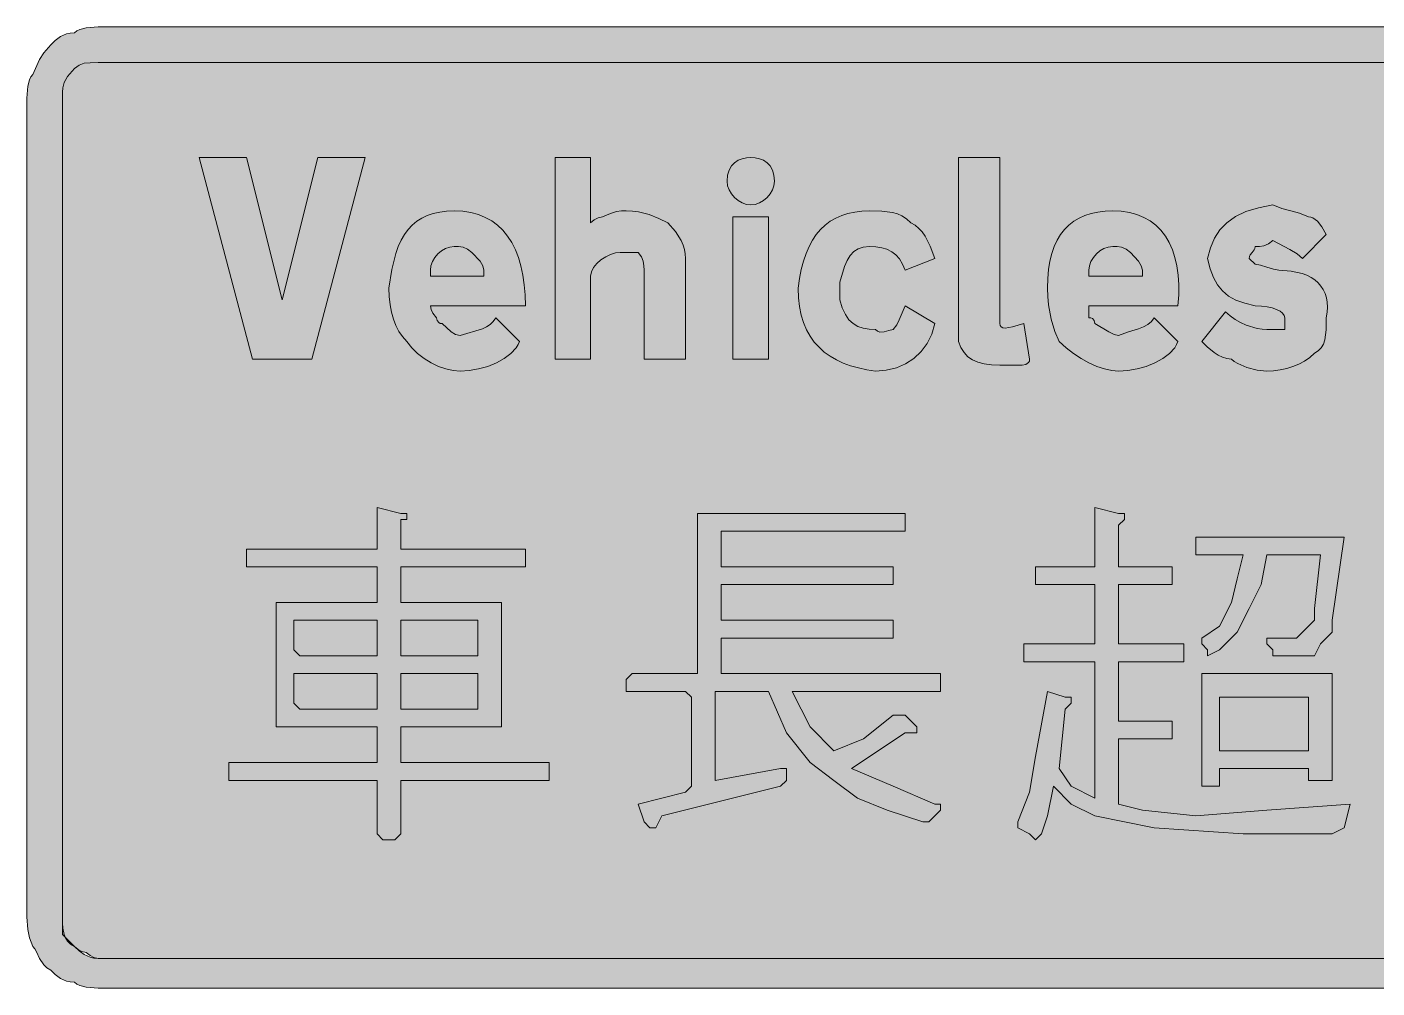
# Model space of a CAD drawing. Header units: metres. Extents: x 10 to 556, y 38 to 233.
# Drawn here: x 9.9 to 282.9, y 38.4 to 232.8 of the extents above; entities that cross this region are included whole.
import ezdxf

# ---------------------------------------------------------------- set-up
doc = ezdxf.new("R2010")
doc.units = ezdxf.units.M
doc.layers.add('FILL_BLACK_000000', color=7, linetype='Continuous', true_color=0x000000)
doc.layers.add('FILL_WHITE_FFFFFF', color=7, linetype='Continuous', true_color=0xffffff)

msp = doc.modelspace()

# ---------------------------------------------------------------- hatches: boundary and pattern name
at = {"layer": 'FILL_BLACK_000000', "true_color": 0x000000}
h = msp.add_hatch(color=7, dxfattribs=at)
h.dxf.hatch_style = 1
h.paths.add_polyline_path([(542.82, 232.74), (544.17, 232.57), (545.52, 232.29), (546.87, 231.9), (548.22, 231.39), (549.57, 230.77), (552.27, 229.2), (553.85, 226.5), (554.46, 225.15), (554.97, 223.8), (555.36, 222.45), (555.65, 221.1), (555.81, 219.75), (555.87, 218.4), (555.87, 52.8), (555.87, 46.8), (554.97, 45.71), (554.07, 44.4), (553.17, 43.09), (552.27, 42), (551.18, 41.12), (549.87, 40.35), (548.56, 39.81), (547.47, 39.6), (545.69, 38.91), (544.02, 38.55), (541.47, 38.4), (24.27, 38.4), (21.87, 38.55), (20.56, 38.91), (19.97, 39.2), (19.47, 39.6), (18.62, 39.65), (17.88, 39.81), (16.62, 40.35), (15.59, 41.12), (14.67, 42), (13.88, 42.5), (13.26, 43.09), (12.42, 44.4), (11.8, 45.71), (11.47, 46.3), (11.07, 46.8), (10.38, 48.58), (10.02, 50.25), (9.87, 52.8), (9.87, 218.4), (10.02, 220.8), (10.38, 222.11), (10.67, 222.7), (11.07, 223.2), (12.42, 226.2), (13.26, 227.59), (14.67, 229.2), (15.59, 230.08), (16.62, 230.85), (17.88, 231.39), (18.62, 231.55), (19.47, 231.6), (19.97, 232), (20.56, 232.29), (21.87, 232.65), (24.27, 232.8), (541.47, 232.8), (542.82, 232.74)])
h.paths.add_polyline_path([(21.42, 225.45), (20.39, 225.09), (19.47, 224.4), (18.08, 222.81), (17.37, 221.55), (17.11, 220.52), (17.07, 219.6), (17.07, 51.6), (17.11, 50.51), (17.37, 49.2), (17.66, 48.53), (18.08, 47.89), (18.68, 47.3), (19.47, 46.8), (20.39, 45.92), (21.42, 45.15), (22.68, 44.61), (23.42, 44.45), (24.27, 44.4), (542.67, 44.4), (543.76, 44.61), (545.07, 45.15), (546.38, 45.92), (547.47, 46.8), (548.35, 47.89), (549.12, 49.2), (549.66, 50.51), (549.87, 51.6), (549.87, 219.6), (549.27, 220.35), (548.86, 221.12), (548.67, 222), (548.07, 222.75), (547.66, 223.52), (547.47, 224.4), (547.07, 224.45), (546.76, 224.59), (546.27, 225), (545.78, 225.41), (545.47, 225.55), (545.07, 225.6), (542.67, 225.6), (24.27, 225.6), (22.68, 225.58), (21.42, 225.45)], flags=16)
h = msp.add_hatch(color=7, dxfattribs=at)
h.dxf.hatch_style = 1
h.paths.add_polyline_path([(61.47, 165.6), (55.47, 165.6), (44.67, 206.4), (54.27, 206.4), (61.47, 177.6), (68.67, 206.4), (78.27, 206.4), (67.47, 165.6), (61.47, 165.6)])
h = msp.add_hatch(color=7, dxfattribs=at)
h.dxf.hatch_style = 1
h.paths.add_polyline_path([(123.87, 165.6), (116.67, 165.6), (116.67, 206.4), (123.87, 206.4), (123.87, 193.2), (124.62, 193.8), (125.39, 194.21), (126.27, 194.4), (127.86, 195.09), (129.12, 195.45), (130.15, 195.58), (131.07, 195.6), (132.37, 195.55), (133.56, 195.39), (135.72, 194.85), (137.65, 194.08), (139.47, 193.2), (141.05, 191.4), (142.17, 189.6), (142.56, 188.7), (142.85, 187.8), (143.01, 186.9), (143.07, 186), (143.07, 165.6), (134.67, 165.6), (134.67, 183.6), (134.65, 184.5), (134.52, 185.4), (134.16, 186.3), (133.47, 187.2), (129.87, 187.2), (128.92, 187.09), (127.92, 186.79), (126.92, 186.31), (125.97, 185.7), (125.14, 184.97), (124.47, 184.16), (124.03, 183.3), (123.87, 182.4), (123.87, 165.6)])
h = msp.add_hatch(color=7, dxfattribs=at)
h.dxf.hatch_style = 1
h.paths.add_polyline_path([(160.96, 200.7), (160.66, 199.84), (160.18, 199.03), (159.57, 198.3), (158.84, 197.69), (158.03, 197.21), (157.17, 196.91), (156.27, 196.8), (155.37, 196.91), (154.51, 197.21), (153.7, 197.69), (152.97, 198.3), (152.36, 199.03), (151.88, 199.84), (151.58, 200.7), (151.47, 201.6), (151.58, 202.84), (151.88, 203.87), (152.36, 204.7), (152.97, 205.35), (153.7, 205.83), (154.51, 206.16), (155.37, 206.34), (156.27, 206.4), (157.17, 206.34), (158.03, 206.16), (158.84, 205.83), (159.57, 205.35), (160.18, 204.7), (160.66, 203.87), (160.96, 202.84), (161.07, 201.6), (160.96, 200.7)])
h = msp.add_hatch(color=7, dxfattribs=at)
h.dxf.hatch_style = 1
h.paths.add_polyline_path([(212.67, 165.6), (212.62, 165.2), (212.46, 164.91), (211.92, 164.55), (211.15, 164.42), (210.27, 164.4), (206.67, 164.4), (204.98, 164.46), (203.5, 164.64), (202.22, 164.97), (201.12, 165.45), (200.19, 166.1), (199.41, 166.93), (198.78, 167.96), (198.27, 169.2), (198.27, 170.4), (198.27, 171.6), (198.27, 206.4), (206.67, 206.4), (206.67, 174), (206.67, 172.8), (206.73, 172.41), (206.91, 172.12), (207.24, 171.96), (207.72, 171.9), (209.2, 172.12), (211.47, 172.8), (212.67, 165.6)])
h = msp.add_hatch(color=7, dxfattribs=at)
h.dxf.hatch_style = 1
h.paths.add_polyline_path([(258.27, 184.8), (259.36, 184.61), (260.67, 184.2), (261.98, 183.79), (263.07, 183.6), (265.6, 183.43), (267.78, 182.94), (268.73, 182.58), (269.59, 182.14), (270.35, 181.63), (271.02, 181.05), (271.59, 180.4), (272.06, 179.67), (272.43, 178.89), (272.69, 178.03), (272.85, 177.11), (272.9, 176.14), (272.84, 175.1), (272.67, 174), (272.63, 171.52), (272.37, 169.5), (272.08, 168.66), (271.66, 167.92), (271.06, 167.31), (270.27, 166.8), (269.32, 165.96), (268.26, 165.22), (267.13, 164.61), (265.92, 164.1), (264.66, 163.71), (263.35, 163.42), (262.02, 163.26), (260.67, 163.2), (258.7, 163.41), (256.62, 163.95), (254.76, 164.72), (254.03, 165.15), (253.47, 165.6), (252.57, 165.71), (251.69, 165.99), (250.83, 166.42), (250.02, 166.95), (248.58, 168.13), (247.47, 169.2), (252.27, 175.2), (253.22, 174.36), (254.26, 173.62), (255.35, 173.01), (256.47, 172.5), (258.68, 171.82), (259.72, 171.66), (260.67, 171.6), (264.27, 171.6), (264.27, 174), (264.16, 174.45), (263.84, 174.88), (263.32, 175.29), (262.62, 175.65), (261.75, 175.96), (260.73, 176.19), (259.56, 176.35), (258.27, 176.4), (256.18, 176.91), (254.41, 177.56), (252.91, 178.38), (251.67, 179.4), (250.65, 180.64), (249.83, 182.14), (249.18, 183.91), (248.67, 186), (249.24, 188.14), (250.06, 190.05), (251.16, 191.74), (252.57, 193.2), (254.32, 194.44), (256.43, 195.45), (258.94, 196.24), (261.87, 196.8), (263.67, 196.09), (265.47, 195.6), (267.27, 195.11), (269.07, 194.4), (269.52, 194.34), (269.97, 194.17), (270.87, 193.5), (271.77, 192.37), (272.67, 190.8), (267.87, 186), (266.76, 186.9), (265.32, 187.8), (261.87, 189.6), (260.97, 188.91), (260.07, 188.55), (259.17, 188.42), (258.27, 188.4), (258.22, 188), (258.08, 187.69), (257.67, 187.2), (257.26, 186.71), (257.12, 186.4), (257.07, 186), (258.27, 184.8)])
h = msp.add_hatch(color=7, dxfattribs=at)
h.dxf.hatch_style = 1
h.paths.add_polyline_path([(109.19, 168.54), (108.81, 167.91), (107.76, 166.74), (106.41, 165.72), (104.82, 164.85), (103.06, 164.15), (101.2, 163.63), (99.31, 163.31), (97.47, 163.2), (96.07, 163.31), (94.6, 163.63), (93.1, 164.15), (91.62, 164.85), (90.19, 165.72), (88.86, 166.74), (87.68, 167.91), (86.67, 169.2), (85.83, 170.16), (85.1, 171.22), (84.48, 172.41), (83.97, 173.7), (83.58, 175.11), (83.3, 176.62), (83.13, 178.26), (83.07, 180), (83.64, 183.77), (84.46, 186.99), (84.97, 188.4), (85.56, 189.68), (86.22, 190.83), (86.97, 191.85), (87.8, 192.74), (88.72, 193.51), (89.73, 194.16), (90.83, 194.68), (92.04, 195.09), (93.34, 195.37), (94.75, 195.54), (96.27, 195.6), (98.01, 195.52), (99.65, 195.27), (101.16, 194.86), (102.57, 194.29), (103.86, 193.56), (105.05, 192.69), (106.11, 191.67), (107.07, 190.5), (107.91, 189.19), (108.65, 187.75), (109.26, 186.17), (109.77, 184.46), (110.16, 182.63), (110.45, 180.67), (110.61, 178.59), (110.67, 176.4), (91.47, 176.4), (91.62, 175.65), (91.98, 174.88), (92.67, 174), (92.82, 173.4), (93.18, 172.99), (93.47, 172.85), (93.87, 172.8), (95.67, 171.15), (96.57, 170.61), (97.47, 170.4), (101.97, 171.75), (102.81, 172.12), (103.55, 172.59), (104.16, 173.21), (104.67, 174), (109.47, 169.2), (109.19, 168.54)])
h.paths.add_polyline_path([(94.51, 187.99), (93.7, 187.51), (92.97, 186.9), (92.36, 186.17), (91.88, 185.36), (91.58, 184.5), (91.47, 183.6), (91.47, 182.4), (102.27, 182.4), (102.27, 183.6), (102.06, 184.5), (101.52, 185.4), (99.87, 187.2), (98.97, 187.89), (98.07, 188.25), (97.17, 188.38), (96.27, 188.4), (95.37, 188.29), (94.51, 187.99)], flags=16)
h = msp.add_hatch(color=7, dxfattribs=at)
h.dxf.hatch_style = 1
h.paths.add_polyline_path([(152.67, 194.4), (159.87, 194.4), (159.87, 165.6), (152.67, 165.6), (152.67, 194.4)])
h = msp.add_hatch(color=7, dxfattribs=at)
h.dxf.hatch_style = 1
h.paths.add_polyline_path([(186.96, 184.84), (186.35, 185.87), (185.61, 186.7), (184.77, 187.35), (183.81, 187.83), (182.75, 188.16), (181.56, 188.34), (180.27, 188.4), (179.03, 188.29), (177.98, 187.95), (177.11, 187.39), (176.37, 186.6), (175.75, 185.59), (175.21, 184.35), (174.27, 181.2), (174.27, 180), (174.27, 177.6), (174.78, 175.96), (175.4, 174.64), (176.13, 173.59), (176.97, 172.8), (177.93, 172.23), (179, 171.86), (180.18, 171.66), (181.47, 171.6), (181.92, 171.26), (182.37, 171.09), (183.27, 171.15), (184.17, 171.43), (185.07, 171.6), (185.78, 172.52), (186.27, 173.55), (187.47, 176.4), (193.47, 172.8), (192.86, 170.66), (191.93, 168.77), (190.73, 167.13), (189.27, 165.75), (187.59, 164.66), (185.71, 163.86), (183.66, 163.37), (181.47, 163.2), (179.71, 163.47), (178.04, 163.82), (176.47, 164.27), (174.98, 164.81), (173.6, 165.45), (172.32, 166.2), (171.14, 167.04), (170.07, 168), (169.11, 169.07), (168.27, 170.25), (167.55, 171.56), (166.96, 172.99), (166.49, 174.54), (166.15, 176.23), (165.94, 178.04), (165.87, 180), (166.14, 181.95), (166.49, 183.77), (166.92, 185.45), (167.45, 186.99), (168.05, 188.4), (168.74, 189.68), (169.51, 190.83), (170.37, 191.85), (171.31, 192.74), (172.34, 193.51), (173.45, 194.16), (174.65, 194.68), (175.92, 195.09), (177.29, 195.37), (178.74, 195.54), (180.27, 195.6), (182.76, 195.56), (184.92, 195.3), (185.91, 195.01), (186.85, 194.59), (187.77, 193.99), (188.67, 193.2), (189.52, 192.69), (190.26, 192.07), (190.93, 191.34), (191.52, 190.5), (192.55, 188.47), (193.47, 186), (187.47, 183.6), (186.96, 184.84)])
h = msp.add_hatch(color=7, dxfattribs=at)
h.dxf.hatch_style = 1
h.paths.add_polyline_path([(242.39, 168.54), (242.01, 167.91), (240.96, 166.74), (239.61, 165.72), (238.02, 164.85), (236.26, 164.15), (234.4, 163.63), (232.51, 163.31), (230.67, 163.2), (229.27, 163.31), (227.78, 163.63), (226.24, 164.15), (224.67, 164.85), (223.1, 165.72), (221.56, 166.74), (220.07, 167.91), (218.67, 169.2), (217.79, 171.22), (217.02, 173.7), (216.48, 176.62), (216.32, 178.26), (216.27, 180), (216.33, 181.95), (216.49, 183.77), (216.77, 185.45), (217.15, 186.99), (217.64, 188.4), (218.23, 189.68), (218.93, 190.83), (219.72, 191.85), (220.61, 192.74), (221.6, 193.51), (222.69, 194.16), (223.86, 194.68), (225.13, 195.09), (226.49, 195.37), (227.94, 195.54), (229.47, 195.6), (231.21, 195.52), (232.84, 195.27), (234.36, 194.86), (235.75, 194.29), (237.03, 193.56), (238.18, 192.69), (239.21, 191.67), (240.12, 190.5), (240.9, 189.19), (241.55, 187.75), (242.07, 186.17), (242.46, 184.46), (242.72, 182.63), (242.84, 180.67), (242.82, 178.59), (242.67, 176.4), (224.67, 176.4), (224.67, 174), (225.07, 173.95), (225.36, 173.81), (225.72, 173.4), (225.87, 172.8), (228.72, 171.15), (229.75, 170.61), (230.67, 170.4), (232.64, 171.13), (234.72, 171.75), (235.7, 172.12), (236.58, 172.59), (237.31, 173.21), (237.87, 174), (242.67, 169.2), (242.39, 168.54)])
h.paths.add_polyline_path([(227.71, 187.99), (226.9, 187.51), (226.17, 186.9), (225.56, 186.17), (225.08, 185.36), (224.78, 184.5), (224.67, 183.6), (224.67, 182.4), (235.47, 182.4), (235.47, 183.6), (235.26, 184.5), (234.72, 185.4), (233.07, 187.2), (232.17, 187.89), (231.27, 188.25), (230.37, 188.38), (229.47, 188.4), (228.57, 188.29), (227.71, 187.99)], flags=16)
h = msp.add_hatch(color=7, dxfattribs=at)
h.dxf.hatch_style = 1
h.paths.add_polyline_path([(80.67, 116.4), (80.67, 117.6), (80.67, 122.4), (80.67, 123.6), (55.47, 123.6), (54.27, 123.6), (54.27, 127.2), (55.47, 127.2), (80.67, 127.2), (80.67, 135.6), (85.47, 134.4), (86.67, 134.4), (86.67, 133.2), (85.47, 133.2), (85.47, 127.2), (110.67, 127.2), (110.67, 123.6), (85.47, 123.6), (85.47, 122.4), (85.47, 117.6), (85.47, 116.4), (105.87, 116.4), (105.87, 92.4), (105.87, 91.2), (85.47, 91.2), (85.47, 84), (114.27, 84), (115.47, 84), (115.47, 80.4), (114.27, 80.4), (85.47, 80.4), (85.47, 69.6), (84.27, 68.4), (81.87, 68.4), (80.67, 69.6), (80.67, 80.4), (51.87, 80.4), (50.67, 80.4), (50.67, 84), (51.87, 84), (80.67, 84), (80.67, 91.2), (60.27, 91.2), (60.27, 92.4), (60.27, 116.4), (80.67, 116.4)])
h.paths.add_polyline_path([(101.07, 102), (85.47, 102), (85.47, 96), (85.47, 94.8), (101.07, 94.8), (101.07, 96), (101.07, 102)], flags=16)
h.paths.add_polyline_path([(85.47, 112.8), (85.47, 106.8), (85.47, 105.6), (101.07, 105.6), (101.07, 106.8), (101.07, 112.8), (85.47, 112.8)], flags=16)
h.paths.add_polyline_path([(80.67, 112.8), (65.07, 112.8), (63.87, 112.8), (63.87, 106.8), (65.07, 105.6), (80.67, 105.6), (80.67, 106.8), (80.67, 112.8)], flags=16)
h.paths.add_polyline_path([(63.87, 96), (65.07, 94.8), (80.67, 94.8), (80.67, 96), (80.67, 102), (65.07, 102), (63.87, 102), (63.87, 96)], flags=16)
h = msp.add_hatch(color=7, dxfattribs=at)
h.dxf.hatch_style = 1
h.paths.add_polyline_path([(185.07, 120), (150.27, 120), (150.27, 112.8), (185.07, 112.8), (185.07, 110.4), (185.07, 109.2), (150.27, 109.2), (150.27, 102), (194.67, 102), (194.67, 100.8), (194.67, 98.4), (164.67, 98.4), (168.27, 91.2), (173.07, 86.4), (179.07, 88.8), (185.07, 93.6), (187.47, 93.6), (189.87, 91.2), (189.87, 90), (188.67, 90), (187.47, 90), (176.67, 82.8), (185.07, 79.2), (193.47, 75.6), (194.67, 75.6), (194.67, 74.4), (192.27, 72), (191.07, 72), (183.87, 74.4), (177.87, 76.8), (173.07, 80.4), (168.27, 84), (163.47, 90), (159.87, 98.4), (149.07, 98.4), (149.07, 97.2), (149.07, 80.4), (162.27, 82.8), (163.47, 82.8), (163.47, 80.4), (162.27, 79.2), (138.27, 73.2), (137.07, 70.8), (135.87, 70.8), (134.67, 72), (133.47, 75.6), (143.07, 78), (144.27, 79.2), (144.27, 97.2), (143.07, 98.4), (132.27, 98.4), (131.07, 98.4), (131.07, 100.8), (132.27, 102), (144.27, 102), (145.47, 102), (145.47, 134.4), (146.67, 134.4), (187.47, 134.4), (187.47, 132), (187.47, 130.8), (150.27, 130.8), (150.27, 124.8), (150.27, 123.6), (185.07, 123.6), (185.07, 120)])
h = msp.add_hatch(color=7, dxfattribs=at)
h.dxf.hatch_style = 1
h.paths.add_polyline_path([(225.87, 120), (213.87, 120), (213.87, 123.6), (225.87, 123.6), (225.87, 135.6), (230.67, 134.4), (231.87, 134.4), (231.87, 133.2), (230.67, 132), (230.67, 123.6), (241.47, 123.6), (241.47, 120), (230.67, 120), (230.67, 108), (243.87, 108), (243.87, 104.4), (230.67, 104.4), (230.67, 92.4), (241.47, 92.4), (241.47, 88.8), (230.67, 88.8), (230.67, 75.6), (235.47, 74.4), (246.27, 73.2), (260.67, 74.4), (277.47, 75.6), (276.27, 70.8), (273.87, 69.6), (255.87, 69.6), (237.87, 70.8), (231.87, 72), (225.87, 73.2), (221.07, 75.6), (217.47, 79.2), (216.27, 73.2), (215.07, 69.6), (213.87, 68.4), (212.67, 69.6), (210.27, 70.8), (210.27, 72), (212.67, 78), (213.87, 85.2), (216.27, 98.4), (219.87, 97.2), (221.07, 97.2), (221.07, 96), (219.87, 94.8), (218.67, 82.8), (221.07, 79.2), (225.87, 76.8), (225.87, 104.4), (211.47, 104.4), (211.47, 108), (225.87, 108), (225.87, 120)])
h = msp.add_hatch(color=7, dxfattribs=at)
h.dxf.hatch_style = 1
h.paths.add_polyline_path([(260.67, 126), (259.47, 120), (257.07, 115.2), (254.67, 110.4), (251.07, 106.8), (248.67, 105.6), (248.67, 106.8), (247.47, 108), (247.47, 109.2), (251.07, 111.6), (253.47, 116.4), (254.67, 121.2), (255.87, 126), (246.27, 126), (246.27, 129.6), (276.27, 129.6), (273.87, 112.8), (273.87, 110.4), (271.47, 108), (270.27, 105.6), (267.87, 105.6), (261.87, 105.6), (261.87, 106.8), (260.67, 108), (260.67, 109.2), (261.87, 109.2), (266.67, 109.2), (267.87, 110.4), (269.07, 111.6), (270.27, 112.8), (270.27, 115.2), (271.47, 126), (260.67, 126)])
h = msp.add_hatch(color=7, dxfattribs=at)
h.dxf.hatch_style = 1
h.paths.add_polyline_path([(269.07, 82.8), (251.07, 82.8), (251.07, 79.2), (247.47, 79.2), (247.47, 81.6), (247.47, 102), (273.87, 102), (273.87, 80.4), (269.07, 80.4), (269.07, 82.8)])
h.paths.add_polyline_path([(251.07, 86.4), (269.07, 86.4), (269.07, 97.2), (251.07, 97.2), (251.07, 86.4)], flags=16)
at = {"layer": 'FILL_WHITE_FFFFFF', "true_color": 0xffffff}
h = msp.add_hatch(color=7, dxfattribs=at)
h.dxf.hatch_style = 1
h.paths.add_polyline_path([(545.07, 225.45), (546.38, 225.09), (546.97, 224.8), (547.47, 224.4), (549.12, 221.55), (549.66, 220.52), (549.87, 219.6), (549.87, 51.6), (549.66, 50.51), (549.12, 49.2), (548.35, 47.89), (547.47, 46.8), (546.38, 45.92), (545.07, 45.15), (543.76, 44.61), (542.67, 44.4), (24.27, 44.4), (23.39, 44.59), (22.62, 45), (21.87, 45.6), (20.99, 45.79), (20.22, 46.2), (19.47, 46.8), (17.07, 49.2), (17.07, 51.6), (17.07, 219.6), (17.11, 220.52), (17.37, 221.55), (18.08, 222.81), (19.47, 224.4), (20.39, 225.09), (21.42, 225.45), (22.68, 225.58), (24.27, 225.6), (542.67, 225.6), (545.07, 225.45)])

# ---------------------------------------------------------------- linework, layer by layer
at = {"layer": 'FILL_BLACK_000000', "lineweight": 0, "true_color": 0x000000}
for points in [[(541.47, 38.4), (24.27, 38.4), (21.87, 38.55), (20.56, 38.91), (19.97, 39.2), (19.47, 39.6), (18.62, 39.65), (17.88, 39.81), (16.62, 40.35), (15.59, 41.12), (14.67, 42), (13.88, 42.5), (13.26, 43.09), (12.42, 44.4), (11.8, 45.71), (11.47, 46.3), (11.07, 46.8), (10.38, 48.58), (10.02, 50.25), (9.87, 52.8), (9.87, 218.4), (10.02, 220.8), (10.38, 222.11), (10.67, 222.7), (11.07, 223.2), (12.42, 226.2), (13.26, 227.59), (14.67, 229.2), (15.59, 230.08), (16.62, 230.85), (17.88, 231.39), (18.62, 231.55), (19.47, 231.6), (19.97, 232), (20.56, 232.29), (21.87, 232.65), (24.27, 232.8), (541.47, 232.8)], [(542.67, 225.6), (24.27, 225.6), (22.68, 225.58), (21.42, 225.45), (20.39, 225.09), (19.47, 224.4), (18.08, 222.81), (17.37, 221.55), (17.11, 220.52), (17.07, 219.6), (17.07, 51.6), (17.11, 50.51), (17.37, 49.2), (17.66, 48.53), (18.08, 47.89), (18.68, 47.3), (19.47, 46.8), (20.39, 45.92), (21.42, 45.15), (22.68, 44.61), (23.42, 44.45), (24.27, 44.4), (542.67, 44.4)]]:
    msp.add_lwpolyline(points, dxfattribs=at)
for points in [[(61.47, 165.6), (55.47, 165.6), (44.67, 206.4), (54.27, 206.4), (61.47, 177.6), (68.67, 206.4), (78.27, 206.4), (67.47, 165.6)], [(123.87, 165.6), (116.67, 165.6), (116.67, 206.4), (123.87, 206.4), (123.87, 193.2), (124.62, 193.8), (125.39, 194.21), (126.27, 194.4), (127.86, 195.09), (129.12, 195.45), (130.15, 195.58), (131.07, 195.6), (132.37, 195.55), (133.56, 195.39), (135.72, 194.85), (137.65, 194.08), (139.47, 193.2), (141.05, 191.4), (142.17, 189.6), (142.56, 188.7), (142.85, 187.8), (143.01, 186.9), (143.07, 186), (143.07, 165.6), (134.67, 165.6), (134.67, 183.6), (134.65, 184.5), (134.52, 185.4), (134.16, 186.3), (133.47, 187.2), (129.87, 187.2), (128.92, 187.09), (127.92, 186.79), (126.92, 186.31), (125.97, 185.7), (125.14, 184.97), (124.47, 184.16), (124.03, 183.3), (123.87, 182.4)], [(160.96, 200.7), (160.66, 199.84), (160.18, 199.03), (159.57, 198.3), (158.84, 197.69), (158.03, 197.21), (157.17, 196.91), (156.27, 196.8), (155.37, 196.91), (154.51, 197.21), (153.7, 197.69), (152.97, 198.3), (152.36, 199.03), (151.88, 199.84), (151.58, 200.7), (151.47, 201.6), (151.58, 202.84), (151.88, 203.87), (152.36, 204.7), (152.97, 205.35), (153.7, 205.83), (154.51, 206.16), (155.37, 206.34), (156.27, 206.4), (157.17, 206.34), (158.03, 206.16), (158.84, 205.83), (159.57, 205.35), (160.18, 204.7), (160.66, 203.87), (160.96, 202.84), (161.07, 201.6)], [(212.67, 165.6), (212.62, 165.2), (212.46, 164.91), (211.92, 164.55), (211.15, 164.42), (210.27, 164.4), (206.67, 164.4), (204.98, 164.46), (203.5, 164.64), (202.22, 164.97), (201.12, 165.45), (200.19, 166.1), (199.41, 166.93), (198.78, 167.96), (198.27, 169.2), (198.27, 170.4), (198.27, 171.6), (198.27, 206.4), (206.67, 206.4), (206.67, 174), (206.67, 172.8), (206.73, 172.41), (206.91, 172.12), (207.24, 171.96), (207.72, 171.9), (209.2, 172.12), (211.47, 172.8)], [(258.27, 184.8), (259.36, 184.61), (260.67, 184.2), (261.98, 183.79), (263.07, 183.6), (265.6, 183.43), (267.78, 182.94), (268.73, 182.58), (269.59, 182.14), (270.35, 181.63), (271.02, 181.05), (271.59, 180.4), (272.06, 179.67), (272.43, 178.89), (272.69, 178.03), (272.85, 177.11), (272.9, 176.14), (272.84, 175.1), (272.67, 174), (272.63, 171.52), (272.37, 169.5), (272.08, 168.66), (271.66, 167.92), (271.06, 167.31), (270.27, 166.8), (269.32, 165.96), (268.26, 165.22), (267.13, 164.61), (265.92, 164.1), (264.66, 163.71), (263.35, 163.42), (262.02, 163.26), (260.67, 163.2), (258.7, 163.41), (256.62, 163.95), (254.76, 164.72), (254.03, 165.15), (253.47, 165.6), (252.57, 165.71), (251.69, 165.99), (250.83, 166.42), (250.02, 166.95), (248.58, 168.13), (247.47, 169.2), (252.27, 175.2), (253.22, 174.36), (254.26, 173.62), (255.35, 173.01), (256.47, 172.5), (258.68, 171.82), (259.72, 171.66), (260.67, 171.6), (264.27, 171.6), (264.27, 174), (264.16, 174.45), (263.84, 174.88), (263.32, 175.29), (262.62, 175.65), (261.75, 175.96), (260.73, 176.19), (259.56, 176.35), (258.27, 176.4), (256.18, 176.91), (254.41, 177.56), (252.91, 178.38), (251.67, 179.4), (250.65, 180.64), (249.83, 182.14), (249.18, 183.91), (248.67, 186), (249.24, 188.14), (250.06, 190.05), (251.16, 191.74), (252.57, 193.2), (254.32, 194.44), (256.43, 195.45), (258.94, 196.24), (261.87, 196.8), (263.67, 196.09), (265.47, 195.6), (267.27, 195.11), (269.07, 194.4), (269.52, 194.34), (269.97, 194.17), (270.87, 193.5), (271.77, 192.37), (272.67, 190.8), (267.87, 186), (266.76, 186.9), (265.32, 187.8), (261.87, 189.6), (260.97, 188.91), (260.07, 188.55), (259.17, 188.42), (258.27, 188.4), (258.22, 188), (258.08, 187.69), (257.67, 187.2), (257.26, 186.71), (257.12, 186.4), (257.07, 186)], [(109.19, 168.54), (108.81, 167.91), (107.76, 166.74), (106.41, 165.72), (104.82, 164.85), (103.06, 164.15), (101.2, 163.63), (99.31, 163.31), (97.47, 163.2), (96.07, 163.31), (94.6, 163.63), (93.1, 164.15), (91.62, 164.85), (90.19, 165.72), (88.86, 166.74), (87.68, 167.91), (86.67, 169.2), (85.83, 170.16), (85.1, 171.22), (84.48, 172.41), (83.97, 173.7), (83.58, 175.11), (83.3, 176.62), (83.13, 178.26), (83.07, 180), (83.64, 183.77), (84.46, 186.99), (84.97, 188.4), (85.56, 189.68), (86.22, 190.83), (86.97, 191.85), (87.8, 192.74), (88.72, 193.51), (89.73, 194.16), (90.83, 194.68), (92.04, 195.09), (93.34, 195.37), (94.75, 195.54), (96.27, 195.6), (98.01, 195.52), (99.65, 195.27), (101.16, 194.86), (102.57, 194.29), (103.86, 193.56), (105.05, 192.69), (106.11, 191.67), (107.07, 190.5), (107.91, 189.19), (108.65, 187.75), (109.26, 186.17), (109.77, 184.46), (110.16, 182.63), (110.45, 180.67), (110.61, 178.59), (110.67, 176.4), (91.47, 176.4), (91.62, 175.65), (91.98, 174.88), (92.67, 174), (92.82, 173.4), (93.18, 172.99), (93.47, 172.85), (93.87, 172.8), (95.67, 171.15), (96.57, 170.61), (97.47, 170.4), (101.97, 171.75), (102.81, 172.12), (103.55, 172.59), (104.16, 173.21), (104.67, 174), (109.47, 169.2)], [(152.67, 194.4), (159.87, 194.4), (159.87, 165.6), (152.67, 165.6)], [(186.96, 184.84), (186.35, 185.87), (185.61, 186.7), (184.77, 187.35), (183.81, 187.83), (182.75, 188.16), (181.56, 188.34), (180.27, 188.4), (179.03, 188.29), (177.98, 187.95), (177.11, 187.39), (176.37, 186.6), (175.75, 185.59), (175.21, 184.35), (174.27, 181.2), (174.27, 180), (174.27, 177.6), (174.78, 175.96), (175.4, 174.64), (176.13, 173.59), (176.97, 172.8), (177.93, 172.23), (179, 171.86), (180.18, 171.66), (181.47, 171.6), (181.92, 171.26), (182.37, 171.09), (183.27, 171.15), (184.17, 171.43), (185.07, 171.6), (185.78, 172.52), (186.27, 173.55), (187.47, 176.4), (193.47, 172.8), (192.86, 170.66), (191.93, 168.77), (190.73, 167.13), (189.27, 165.75), (187.59, 164.66), (185.71, 163.86), (183.66, 163.37), (181.47, 163.2), (179.71, 163.47), (178.04, 163.82), (176.47, 164.27), (174.98, 164.81), (173.6, 165.45), (172.32, 166.2), (171.14, 167.04), (170.07, 168), (169.11, 169.07), (168.27, 170.25), (167.55, 171.56), (166.96, 172.99), (166.49, 174.54), (166.15, 176.23), (165.94, 178.04), (165.87, 180), (166.14, 181.95), (166.49, 183.77), (166.92, 185.45), (167.45, 186.99), (168.05, 188.4), (168.74, 189.68), (169.51, 190.83), (170.37, 191.85), (171.31, 192.74), (172.34, 193.51), (173.45, 194.16), (174.65, 194.68), (175.92, 195.09), (177.29, 195.37), (178.74, 195.54), (180.27, 195.6), (182.76, 195.56), (184.92, 195.3), (185.91, 195.01), (186.85, 194.59), (187.77, 193.99), (188.67, 193.2), (189.52, 192.69), (190.26, 192.07), (190.93, 191.34), (191.52, 190.5), (192.55, 188.47), (193.47, 186), (187.47, 183.6)], [(242.39, 168.54), (242.01, 167.91), (240.96, 166.74), (239.61, 165.72), (238.02, 164.85), (236.26, 164.15), (234.4, 163.63), (232.51, 163.31), (230.67, 163.2), (229.27, 163.31), (227.78, 163.63), (226.24, 164.15), (224.67, 164.85), (223.1, 165.72), (221.56, 166.74), (220.07, 167.91), (218.67, 169.2), (217.79, 171.22), (217.02, 173.7), (216.48, 176.62), (216.32, 178.26), (216.27, 180), (216.33, 181.95), (216.49, 183.77), (216.77, 185.45), (217.15, 186.99), (217.64, 188.4), (218.23, 189.68), (218.93, 190.83), (219.72, 191.85), (220.61, 192.74), (221.6, 193.51), (222.69, 194.16), (223.86, 194.68), (225.13, 195.09), (226.49, 195.37), (227.94, 195.54), (229.47, 195.6), (231.21, 195.52), (232.84, 195.27), (234.36, 194.86), (235.75, 194.29), (237.03, 193.56), (238.18, 192.69), (239.21, 191.67), (240.12, 190.5), (240.9, 189.19), (241.55, 187.75), (242.07, 186.17), (242.46, 184.46), (242.72, 182.63), (242.84, 180.67), (242.82, 178.59), (242.67, 176.4), (224.67, 176.4), (224.67, 174), (225.07, 173.95), (225.36, 173.81), (225.72, 173.4), (225.87, 172.8), (228.72, 171.15), (229.75, 170.61), (230.67, 170.4), (232.64, 171.13), (234.72, 171.75), (235.7, 172.12), (236.58, 172.59), (237.31, 173.21), (237.87, 174), (242.67, 169.2)], [(94.51, 187.99), (93.7, 187.51), (92.97, 186.9), (92.36, 186.17), (91.88, 185.36), (91.58, 184.5), (91.47, 183.6), (91.47, 182.4), (102.27, 182.4), (102.27, 183.6), (102.06, 184.5), (101.52, 185.4), (99.87, 187.2), (98.97, 187.89), (98.07, 188.25), (97.17, 188.38), (96.27, 188.4), (95.37, 188.29)], [(227.71, 187.99), (226.9, 187.51), (226.17, 186.9), (225.56, 186.17), (225.08, 185.36), (224.78, 184.5), (224.67, 183.6), (224.67, 182.4), (235.47, 182.4), (235.47, 183.6), (235.26, 184.5), (234.72, 185.4), (233.07, 187.2), (232.17, 187.89), (231.27, 188.25), (230.37, 188.38), (229.47, 188.4), (228.57, 188.29)], [(80.67, 116.4), (80.67, 117.6), (80.67, 122.4), (80.67, 123.6), (55.47, 123.6), (54.27, 123.6), (54.27, 127.2), (55.47, 127.2), (80.67, 127.2), (80.67, 135.6), (85.47, 134.4), (86.67, 134.4), (86.67, 133.2), (85.47, 133.2), (85.47, 127.2), (110.67, 127.2), (110.67, 123.6), (85.47, 123.6), (85.47, 122.4), (85.47, 117.6), (85.47, 116.4), (105.87, 116.4), (105.87, 92.4), (105.87, 91.2), (85.47, 91.2), (85.47, 84), (114.27, 84), (115.47, 84), (115.47, 80.4), (114.27, 80.4), (85.47, 80.4), (85.47, 69.6), (84.27, 68.4), (81.87, 68.4), (80.67, 69.6), (80.67, 80.4), (51.87, 80.4), (50.67, 80.4), (50.67, 84), (51.87, 84), (80.67, 84), (80.67, 91.2), (60.27, 91.2), (60.27, 92.4), (60.27, 116.4)], [(185.07, 120), (150.27, 120), (150.27, 112.8), (185.07, 112.8), (185.07, 110.4), (185.07, 109.2), (150.27, 109.2), (150.27, 102), (194.67, 102), (194.67, 100.8), (194.67, 98.4), (164.67, 98.4), (168.27, 91.2), (173.07, 86.4), (179.07, 88.8), (185.07, 93.6), (187.47, 93.6), (189.87, 91.2), (189.87, 90), (188.67, 90), (187.47, 90), (176.67, 82.8), (185.07, 79.2), (193.47, 75.6), (194.67, 75.6), (194.67, 74.4), (192.27, 72), (191.07, 72), (183.87, 74.4), (177.87, 76.8), (173.07, 80.4), (168.27, 84), (163.47, 90), (159.87, 98.4), (149.07, 98.4), (149.07, 97.2), (149.07, 80.4), (162.27, 82.8), (163.47, 82.8), (163.47, 80.4), (162.27, 79.2), (138.27, 73.2), (137.07, 70.8), (135.87, 70.8), (134.67, 72), (133.47, 75.6), (143.07, 78), (144.27, 79.2), (144.27, 97.2), (143.07, 98.4), (132.27, 98.4), (131.07, 98.4), (131.07, 100.8), (132.27, 102), (144.27, 102), (145.47, 102), (145.47, 134.4), (146.67, 134.4), (187.47, 134.4), (187.47, 132), (187.47, 130.8), (150.27, 130.8), (150.27, 124.8), (150.27, 123.6), (185.07, 123.6)], [(225.87, 120), (213.87, 120), (213.87, 123.6), (225.87, 123.6), (225.87, 135.6), (230.67, 134.4), (231.87, 134.4), (231.87, 133.2), (230.67, 132), (230.67, 123.6), (241.47, 123.6), (241.47, 120), (230.67, 120), (230.67, 108), (243.87, 108), (243.87, 104.4), (230.67, 104.4), (230.67, 92.4), (241.47, 92.4), (241.47, 88.8), (230.67, 88.8), (230.67, 75.6), (235.47, 74.4), (246.27, 73.2), (260.67, 74.4), (277.47, 75.6), (276.27, 70.8), (273.87, 69.6), (255.87, 69.6), (237.87, 70.8), (231.87, 72), (225.87, 73.2), (221.07, 75.6), (217.47, 79.2), (216.27, 73.2), (215.07, 69.6), (213.87, 68.4), (212.67, 69.6), (210.27, 70.8), (210.27, 72), (212.67, 78), (213.87, 85.2), (216.27, 98.4), (219.87, 97.2), (221.07, 97.2), (221.07, 96), (219.87, 94.8), (218.67, 82.8), (221.07, 79.2), (225.87, 76.8), (225.87, 104.4), (211.47, 104.4), (211.47, 108), (225.87, 108)], [(260.67, 126), (259.47, 120), (257.07, 115.2), (254.67, 110.4), (251.07, 106.8), (248.67, 105.6), (248.67, 106.8), (247.47, 108), (247.47, 109.2), (251.07, 111.6), (253.47, 116.4), (254.67, 121.2), (255.87, 126), (246.27, 126), (246.27, 129.6), (276.27, 129.6), (273.87, 112.8), (273.87, 110.4), (271.47, 108), (270.27, 105.6), (267.87, 105.6), (261.87, 105.6), (261.87, 106.8), (260.67, 108), (260.67, 109.2), (261.87, 109.2), (266.67, 109.2), (267.87, 110.4), (269.07, 111.6), (270.27, 112.8), (270.27, 115.2), (271.47, 126)], [(80.67, 112.8), (65.07, 112.8), (63.87, 112.8), (63.87, 106.8), (65.07, 105.6), (80.67, 105.6), (80.67, 106.8)], [(85.47, 112.8), (85.47, 106.8), (85.47, 105.6), (101.07, 105.6), (101.07, 106.8), (101.07, 112.8)], [(63.87, 96), (65.07, 94.8), (80.67, 94.8), (80.67, 96), (80.67, 102), (65.07, 102), (63.87, 102)], [(101.07, 102), (85.47, 102), (85.47, 96), (85.47, 94.8), (101.07, 94.8), (101.07, 96)], [(269.07, 82.8), (251.07, 82.8), (251.07, 79.2), (247.47, 79.2), (247.47, 81.6), (247.47, 102), (273.87, 102), (273.87, 80.4), (269.07, 80.4)], [(251.07, 86.4), (269.07, 86.4), (269.07, 97.2), (251.07, 97.2)]]:
    msp.add_lwpolyline(points, close=True, dxfattribs=at)
at = {"layer": 'FILL_WHITE_FFFFFF', "lineweight": 0, "true_color": 0xffffff}
msp.add_lwpolyline([(542.67, 44.4), (24.27, 44.4), (23.39, 44.59), (22.62, 45), (21.87, 45.6), (20.99, 45.79), (20.22, 46.2), (19.47, 46.8), (17.07, 49.2), (17.07, 51.6), (17.07, 219.6), (17.11, 220.52), (17.37, 221.55), (18.08, 222.81), (19.47, 224.4), (20.39, 225.09), (21.42, 225.45), (22.68, 225.58), (24.27, 225.6), (542.67, 225.6)], dxfattribs=at)

doc.saveas('drawing.dxf')
